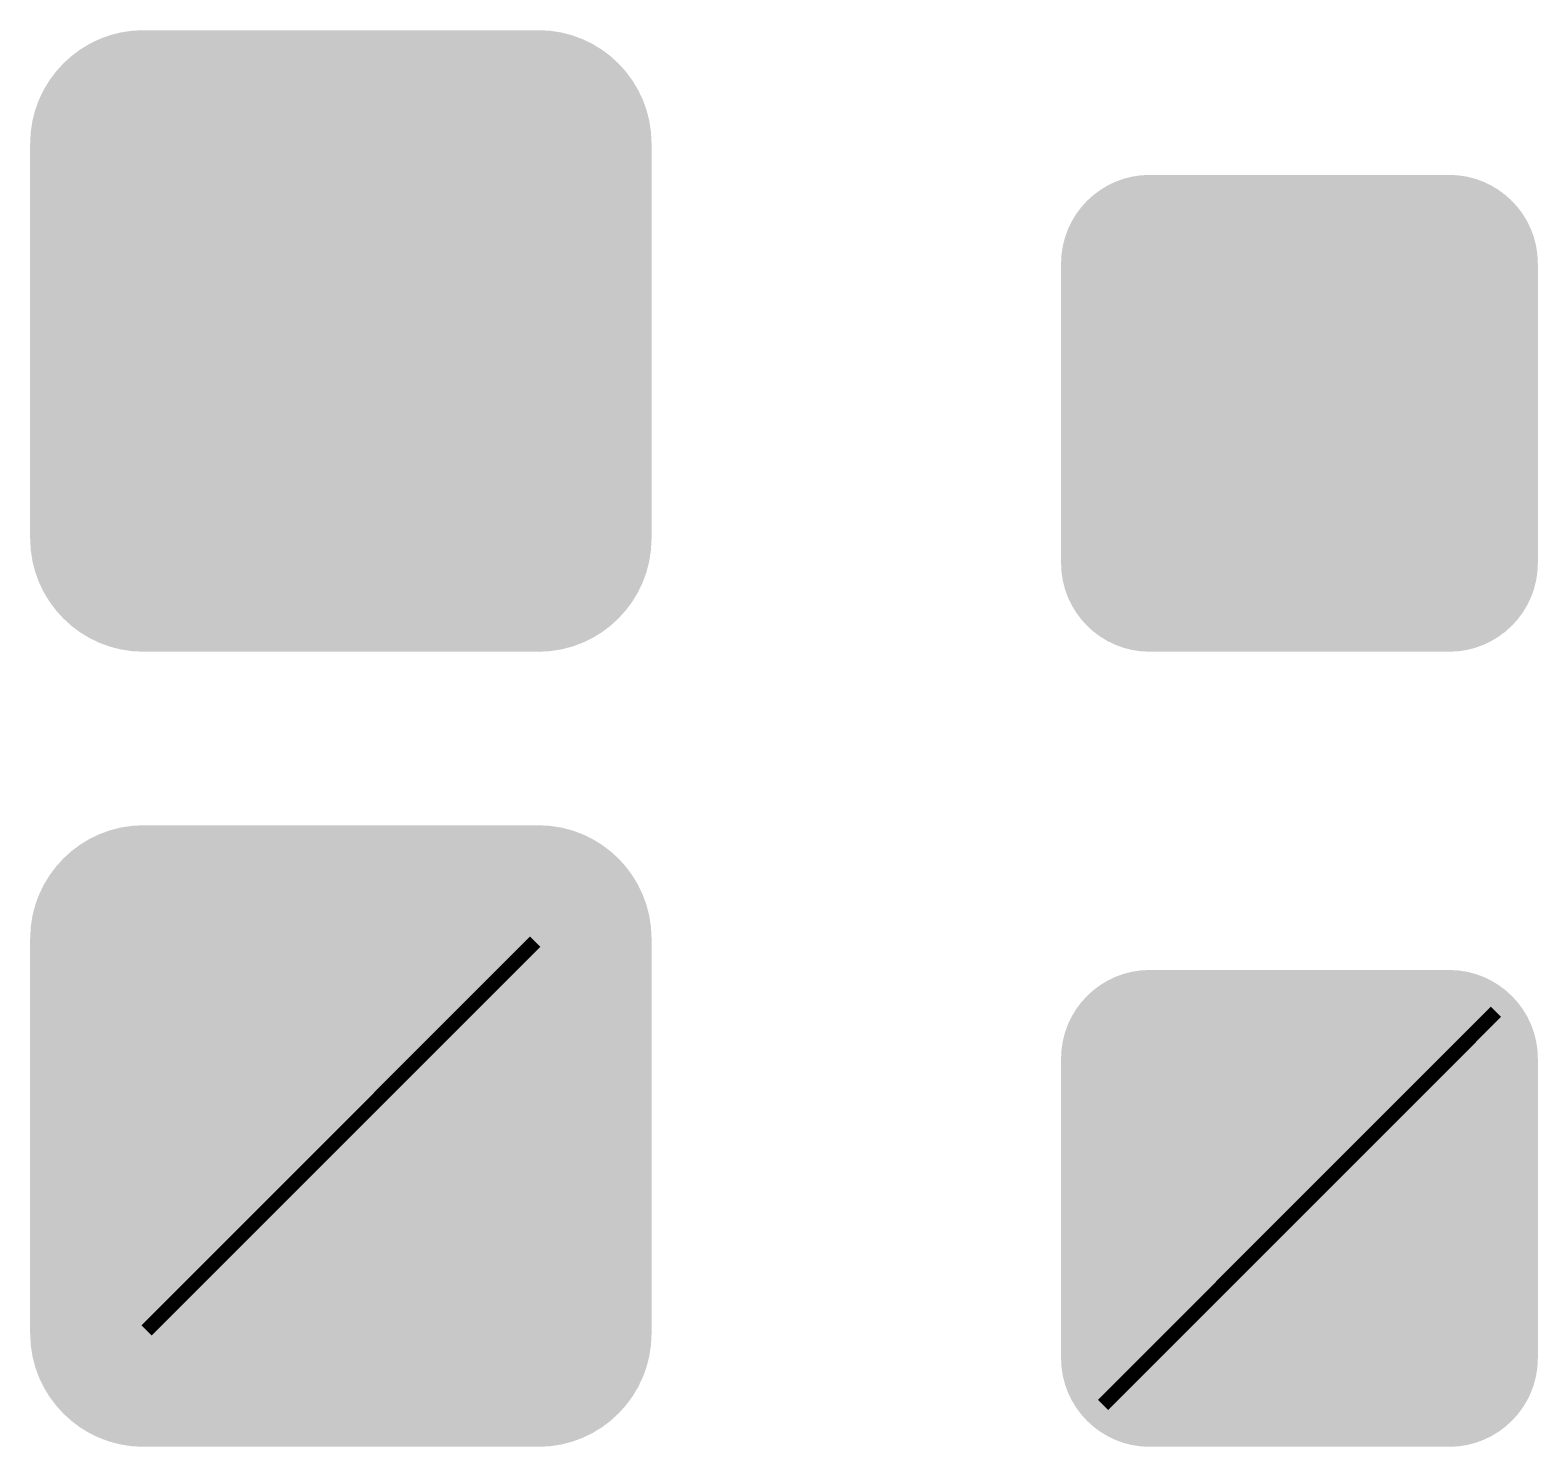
# Model space of a CAD drawing. Header units: millimetres. Extents: x 5277 to 6029, y 2052 to 2709.
# Drawn here: x 5526.73 to 5547.6, y 2667.63 to 2687.23 of the extents above; entities that cross this region are included whole.
import ezdxf

# ---------------------------------------------------------------- set-up
doc = ezdxf.new("R2010")
doc.units = ezdxf.units.MM
doc.layers.add('AuthorityService', color=7, linetype='CONTINUOUS', true_color=0x000000)
doc.layers.add('Public', color=7, linetype='CONTINUOUS', true_color=0x000000)

# ---------------------------------------------------------------- blocks, each defined once
blk = doc.blocks.new('602010801_рек_фз')
at = {"layer": 'AuthorityService', "linetype": 'Continuous'}
h = blk.add_hatch(color=256, dxfattribs=at)
edge = h.paths.add_edge_path()
edge.add_spline(control_points=[(-0.266, -0.339), (-0.266, 0.523), (0.438, 1.227), (1.3, 1.227)], knot_values=[-1, -1, -1, -1, 0, 0, 0, 0], degree=3, periodic=0)
edge.add_line((1.3, 1.227), (6.769, 1.227))
edge.add_spline(control_points=[(6.769, 1.227), (7.632, 1.227), (8.333, 0.523), (8.333, -0.339)], knot_values=[-1, -1, -1, -1, 0, 0, 0, 0], degree=3, periodic=0)
edge.add_line((8.333, -0.339), (8.333, -5.806))
edge.add_spline(control_points=[(8.333, -5.806), (8.333, -6.669), (7.632, -7.372), (6.769, -7.372)], knot_values=[-1, -1, -1, -1, 0, 0, 0, 0], degree=3, periodic=0)
edge.add_line((6.769, -7.372), (1.3, -7.372))
edge.add_spline(control_points=[(1.3, -7.372), (0.438, -7.372), (-0.266, -6.669), (-0.266, -5.806)], knot_values=[-1, -1, -1, -1, 0, 0, 0, 0], degree=3, periodic=0)
edge.add_line((-0.266, -5.806), (-0.266, -0.339))
edge = h.paths.add_edge_path(flags=16)
edge.add_spline(control_points=[(0.047, -5.806), (0.047, -6.5), (0.606, -7.059), (1.3, -7.059)], knot_values=[-1, -1, -1, -1, 0, 0, 0, 0], degree=3, periodic=0)
edge.add_line((1.3, -7.059), (6.769, -7.059))
edge.add_spline(control_points=[(6.769, -7.059), (7.463, -7.059), (8.022, -6.5), (8.022, -5.806)], knot_values=[-1, -1, -1, -1, 0, 0, 0, 0], degree=3, periodic=0)
edge.add_line((8.022, -5.806), (8.022, -0.339))
edge.add_spline(control_points=[(8.022, -0.339), (8.022, 0.355), (7.463, 0.914), (6.769, 0.914)], knot_values=[-1, -1, -1, -1, 0, 0, 0, 0], degree=3, periodic=0)
edge.add_line((6.769, 0.914), (1.3, 0.914))
edge.add_spline(control_points=[(1.3, 0.914), (0.606, 0.914), (0.047, 0.355), (0.047, -0.339)], knot_values=[-1, -1, -1, -1, 0, 0, 0, 0], degree=3, periodic=0)
edge.add_line((0.047, -0.339), (0.047, -5.806))
at = {"layer": 'AuthorityService', "linetype": 'Continuous', "true_color": 0xffff00}
h = blk.add_hatch(color=2, dxfattribs=at)
edge = h.paths.add_edge_path()
edge.add_spline(control_points=[(0.047, -5.806), (0.047, -6.5), (0.606, -7.059), (1.3, -7.059)], knot_values=[-1, -1, -1, -1, 0, 0, 0, 0], degree=3, periodic=0)
edge.add_line((1.3, -7.059), (6.769, -7.059))
edge.add_spline(control_points=[(6.769, -7.059), (7.463, -7.059), (8.022, -6.5), (8.022, -5.806)], knot_values=[-1, -1, -1, -1, 0, 0, 0, 0], degree=3, periodic=0)
edge.add_line((8.022, -5.806), (8.022, -0.339))
edge.add_spline(control_points=[(8.022, -0.339), (8.022, 0.355), (7.463, 0.914), (6.769, 0.914)], knot_values=[-1, -1, -1, -1, 0, 0, 0, 0], degree=3, periodic=0)
edge.add_line((6.769, 0.914), (1.3, 0.914))
edge.add_spline(control_points=[(1.3, 0.914), (0.606, 0.914), (0.047, 0.355), (0.047, -0.339)], knot_values=[-1, -1, -1, -1, 0, 0, 0, 0], degree=3, periodic=0)
edge.add_line((0.047, -0.339), (0.047, -5.806))
at = {"layer": 'AuthorityService', "linetype": 'Continuous'}
h = blk.add_hatch(color=256, dxfattribs=at)
edge = h.paths.add_edge_path()
edge.add_line((0.252, -0.679), (0.252, -5.464))
edge.add_spline(control_points=[(0.252, -5.464), (0.252, -6.23), (0.877, -6.854), (1.642, -6.854)], knot_values=[0, 0, 0, 0, 1, 1, 1, 1], degree=3, periodic=0)
edge.add_line((1.642, -6.854), (6.427, -6.854))
edge.add_spline(control_points=[(6.427, -6.854), (7.193, -6.854), (7.815, -6.23), (7.815, -5.464)], knot_values=[0, 0, 0, 0, 1, 1, 1, 1], degree=3, periodic=0)
edge.add_line((7.815, -5.464), (7.815, -0.679))
edge.add_spline(control_points=[(7.815, -0.679), (7.815, 0.086), (7.193, 0.709), (6.427, 0.709)], knot_values=[0, 0, 0, 0, 1, 1, 1, 1], degree=3, periodic=0)
edge.add_line((6.427, 0.709), (1.642, 0.709))
edge.add_spline(control_points=[(1.642, 0.709), (0.877, 0.709), (0.252, 0.086), (0.252, -0.679)], knot_values=[0, 0, 0, 0, 1, 1, 1, 1], degree=3, periodic=0)
edge = h.paths.add_edge_path(flags=16)
edge.add_line((0.565, -0.679), (0.565, -5.464))
edge.add_spline(control_points=[(0.565, -5.464), (0.565, -6.06), (1.046, -6.541), (1.642, -6.541)], knot_values=[-1, -1, -1, -1, 0, 0, 0, 0], degree=3, periodic=0)
edge.add_line((1.642, -6.541), (6.427, -6.541))
edge.add_spline(control_points=[(6.427, -6.541), (7.024, -6.541), (7.502, -6.06), (7.502, -5.464)], knot_values=[-1, -1, -1, -1, 0, 0, 0, 0], degree=3, periodic=0)
edge.add_line((7.502, -5.464), (7.502, -0.679))
edge.add_spline(control_points=[(7.502, -0.679), (7.502, -0.083), (7.024, 0.396), (6.427, 0.396)], knot_values=[-1, -1, -1, -1, 0, 0, 0, 0], degree=3, periodic=0)
edge.add_line((6.427, 0.396), (1.642, 0.396))
edge.add_spline(control_points=[(1.642, 0.396), (1.046, 0.396), (0.565, -0.083), (0.565, -0.679)], knot_values=[-1, -1, -1, -1, 0, 0, 0, 0], degree=3, periodic=0)
h = blk.add_hatch(color=256, dxfattribs=at)
edge = h.paths.add_edge_path()
edge.add_line((0.77, -1.021), (0.77, -5.124))
edge.add_spline(control_points=[(0.77, -5.124), (0.77, -5.792), (1.314, -6.336), (1.982, -6.336)], knot_values=[0, 0, 0, 0, 1, 1, 1, 1], degree=3, periodic=0)
edge.add_line((1.982, -6.336), (6.085, -6.336))
edge.add_spline(control_points=[(6.085, -6.336), (6.753, -6.336), (7.297, -5.792), (7.297, -5.124)], knot_values=[0, 0, 0, 0, 1, 1, 1, 1], degree=3, periodic=0)
edge.add_line((7.297, -5.124), (7.297, -1.021))
edge.add_spline(control_points=[(7.297, -1.021), (7.297, -0.353), (6.753, 0.191), (6.085, 0.191)], knot_values=[0, 0, 0, 0, 1, 1, 1, 1], degree=3, periodic=0)
edge.add_line((6.085, 0.191), (1.982, 0.191))
edge.add_spline(control_points=[(1.982, 0.191), (1.314, 0.191), (0.77, -0.353), (0.77, -1.021)], knot_values=[0, 0, 0, 0, 1, 1, 1, 1], degree=3, periodic=0)
edge = h.paths.add_edge_path(flags=16)
edge.add_line((1.081, -1.021), (1.081, -5.124))
edge.add_spline(control_points=[(1.081, -5.124), (1.081, -5.624), (1.482, -6.025), (1.982, -6.025)], knot_values=[-1, -1, -1, -1, 0, 0, 0, 0], degree=3, periodic=0)
edge.add_line((1.982, -6.025), (6.085, -6.025))
edge.add_spline(control_points=[(6.085, -6.025), (6.585, -6.025), (6.986, -5.624), (6.986, -5.124)], knot_values=[-1, -1, -1, -1, 0, 0, 0, 0], degree=3, periodic=0)
edge.add_line((6.986, -5.124), (6.986, -1.021))
edge.add_spline(control_points=[(6.986, -1.021), (6.986, -0.521), (6.585, -0.12), (6.085, -0.12)], knot_values=[-1, -1, -1, -1, 0, 0, 0, 0], degree=3, periodic=0)
edge.add_line((6.085, -0.12), (1.982, -0.12))
edge.add_spline(control_points=[(1.982, -0.12), (1.482, -0.12), (1.081, -0.521), (1.081, -1.021)], knot_values=[-1, -1, -1, -1, 0, 0, 0, 0], degree=3, periodic=0)
h = blk.add_hatch(color=256, dxfattribs=at)
h.paths.add_polyline_path([(3.564, -1.038), (3.675, -1.029), (3.893, -1.019), (4.001, -1.019), (4.109, -1.019), (4.328, -1.029), (4.438, -1.038), (4.812, -1.064), (5.393, -1.155), (5.599, -1.222), (5.618, -1.225), (5.659, -1.241), (5.681, -1.254), (5.922, -1.352), (6.324, -1.625), (6.486, -1.799), (6.515, -1.831), (6.58, -1.927), (6.616, -1.992), (6.652, -2.057), (6.711, -2.17), (6.733, -2.217), (6.778, -2.319), (6.803, -2.801), (5.427, -2.617), (5.427, -2.192), (5.599, -2.192), (5.599, -1.742), (4.984, -1.742), (4.984, -2.547), (5.06, -2.547), (6.315, -4.183), (6.321, -4.195), (6.321, -5.197), (1.681, -5.197), (1.681, -4.195), (1.687, -4.189), (1.687, -4.183), (2.942, -2.547), (3.018, -2.547), (3.018, -1.742), (2.403, -1.742), (2.403, -2.192), (2.575, -2.192), (2.575, -2.617), (1.199, -2.801), (1.224, -2.319), (1.304, -2.132), (1.449, -1.872), (1.516, -1.799), (1.678, -1.625), (2.08, -1.352), (2.321, -1.254), (2.324, -1.254), (2.34, -1.249), (2.353, -1.244), (2.365, -1.239), (2.384, -1.232), (2.391, -1.228), (2.483, -1.197), (2.72, -1.141), (2.866, -1.117), (3.012, -1.094), (3.259, -1.06), (3.361, -1.051)])
h.paths.add_polyline_path([(4.717, -3.105), (4.568, -2.956), (4.21, -2.807), (4.001, -2.807), (3.792, -2.807), (3.434, -2.956), (3.285, -3.105), (3.136, -3.254), (2.987, -3.612), (2.987, -3.821), (2.987, -3.916), (3.022, -4.1), (3.056, -4.189), (3.148, -4.427), (3.491, -4.731), (3.741, -4.797), (3.744, -4.801), (3.755, -4.804), (3.763, -4.804), (3.771, -4.804), (3.782, -4.807), (3.785, -4.81), (3.789, -4.81), (3.798, -4.812), (3.804, -4.813), (3.811, -4.815), (3.82, -4.816), (3.824, -4.816), (3.833, -4.82), (3.862, -4.823), (3.881, -4.823), (3.884, -4.823), (3.892, -4.824), (3.896, -4.826), (3.901, -4.828), (3.909, -4.829), (3.912, -4.829), (4.001, -4.829), (4.09, -4.829), (4.093, -4.829), (4.101, -4.828), (4.106, -4.826), (4.11, -4.824), (4.118, -4.823), (4.121, -4.823), (4.14, -4.823), (4.169, -4.82), (4.179, -4.816), (4.182, -4.816), (4.191, -4.815), (4.198, -4.813), (4.204, -4.812), (4.213, -4.81), (4.217, -4.81), (4.22, -4.807), (4.231, -4.804), (4.239, -4.804), (4.247, -4.804), (4.258, -4.801), (4.261, -4.797), (4.508, -4.731), (4.851, -4.427), (4.946, -4.189), (4.98, -4.094), (5.015, -3.91), (5.015, -3.821), (5.015, -3.612), (4.866, -3.254)], flags=16)
h.paths.add_polyline_path([(3.564, -1.742), (3.564, -2.547), (4.438, -2.547), (4.438, -1.742)], flags=16)
blk = doc.blocks.new('602010801_ликв_фз')
at = {"layer": 'AuthorityService', "linetype": 'Continuous'}
h = blk.add_hatch(color=256, dxfattribs=at)
edge = h.paths.add_edge_path()
edge.add_spline(control_points=[(-0.266, -0.339), (-0.266, 0.523), (0.438, 1.227), (1.3, 1.227)], knot_values=[-1, -1, -1, -1, 0, 0, 0, 0], degree=3, periodic=0)
edge.add_line((1.3, 1.227), (6.769, 1.227))
edge.add_spline(control_points=[(6.769, 1.227), (7.632, 1.227), (8.333, 0.523), (8.333, -0.339)], knot_values=[-1, -1, -1, -1, 0, 0, 0, 0], degree=3, periodic=0)
edge.add_line((8.333, -0.339), (8.333, -5.806))
edge.add_spline(control_points=[(8.333, -5.806), (8.333, -6.669), (7.632, -7.372), (6.769, -7.372)], knot_values=[-1, -1, -1, -1, 0, 0, 0, 0], degree=3, periodic=0)
edge.add_line((6.769, -7.372), (1.3, -7.372))
edge.add_spline(control_points=[(1.3, -7.372), (0.438, -7.372), (-0.266, -6.669), (-0.266, -5.806)], knot_values=[-1, -1, -1, -1, 0, 0, 0, 0], degree=3, periodic=0)
edge.add_line((-0.266, -5.806), (-0.266, -0.339))
edge = h.paths.add_edge_path(flags=16)
edge.add_spline(control_points=[(0.047, -5.806), (0.047, -6.5), (0.606, -7.059), (1.3, -7.059)], knot_values=[-1, -1, -1, -1, 0, 0, 0, 0], degree=3, periodic=0)
edge.add_line((1.3, -7.059), (6.769, -7.059))
edge.add_spline(control_points=[(6.769, -7.059), (7.463, -7.059), (8.022, -6.5), (8.022, -5.806)], knot_values=[-1, -1, -1, -1, 0, 0, 0, 0], degree=3, periodic=0)
edge.add_line((8.022, -5.806), (8.022, -0.339))
edge.add_spline(control_points=[(8.022, -0.339), (8.022, 0.355), (7.463, 0.914), (6.769, 0.914)], knot_values=[-1, -1, -1, -1, 0, 0, 0, 0], degree=3, periodic=0)
edge.add_line((6.769, 0.914), (1.3, 0.914))
edge.add_spline(control_points=[(1.3, 0.914), (0.606, 0.914), (0.047, 0.355), (0.047, -0.339)], knot_values=[-1, -1, -1, -1, 0, 0, 0, 0], degree=3, periodic=0)
edge.add_line((0.047, -0.339), (0.047, -5.806))
at = {"layer": 'AuthorityService', "linetype": 'Continuous', "true_color": 0xffffff}
h = blk.add_hatch(color=7, dxfattribs=at)
edge = h.paths.add_edge_path()
edge.add_spline(control_points=[(0.047, -5.806), (0.047, -6.5), (0.606, -7.059), (1.3, -7.059)], knot_values=[-1, -1, -1, -1, 0, 0, 0, 0], degree=3, periodic=0)
edge.add_line((1.3, -7.059), (6.769, -7.059))
edge.add_spline(control_points=[(6.769, -7.059), (7.463, -7.059), (8.022, -6.5), (8.022, -5.806)], knot_values=[-1, -1, -1, -1, 0, 0, 0, 0], degree=3, periodic=0)
edge.add_line((8.022, -5.806), (8.022, -0.339))
edge.add_spline(control_points=[(8.022, -0.339), (8.022, 0.355), (7.463, 0.914), (6.769, 0.914)], knot_values=[-1, -1, -1, -1, 0, 0, 0, 0], degree=3, periodic=0)
edge.add_line((6.769, 0.914), (1.3, 0.914))
edge.add_spline(control_points=[(1.3, 0.914), (0.606, 0.914), (0.047, 0.355), (0.047, -0.339)], knot_values=[-1, -1, -1, -1, 0, 0, 0, 0], degree=3, periodic=0)
edge.add_line((0.047, -0.339), (0.047, -5.806))
at = {"layer": 'AuthorityService', "linetype": 'Continuous'}
h = blk.add_hatch(color=256, dxfattribs=at)
edge = h.paths.add_edge_path()
edge.add_line((0.252, -0.679), (0.252, -5.464))
edge.add_spline(control_points=[(0.252, -5.464), (0.252, -6.23), (0.877, -6.854), (1.642, -6.854)], knot_values=[0, 0, 0, 0, 1, 1, 1, 1], degree=3, periodic=0)
edge.add_line((1.642, -6.854), (6.427, -6.854))
edge.add_spline(control_points=[(6.427, -6.854), (7.193, -6.854), (7.815, -6.23), (7.815, -5.464)], knot_values=[0, 0, 0, 0, 1, 1, 1, 1], degree=3, periodic=0)
edge.add_line((7.815, -5.464), (7.815, -0.679))
edge.add_spline(control_points=[(7.815, -0.679), (7.815, 0.086), (7.193, 0.709), (6.427, 0.709)], knot_values=[0, 0, 0, 0, 1, 1, 1, 1], degree=3, periodic=0)
edge.add_line((6.427, 0.709), (1.642, 0.709))
edge.add_spline(control_points=[(1.642, 0.709), (0.877, 0.709), (0.252, 0.086), (0.252, -0.679)], knot_values=[0, 0, 0, 0, 1, 1, 1, 1], degree=3, periodic=0)
edge = h.paths.add_edge_path(flags=16)
edge.add_line((0.565, -0.679), (0.565, -5.464))
edge.add_spline(control_points=[(0.565, -5.464), (0.565, -6.06), (1.046, -6.541), (1.642, -6.541)], knot_values=[-1, -1, -1, -1, 0, 0, 0, 0], degree=3, periodic=0)
edge.add_line((1.642, -6.541), (6.427, -6.541))
edge.add_spline(control_points=[(6.427, -6.541), (7.024, -6.541), (7.502, -6.06), (7.502, -5.464)], knot_values=[-1, -1, -1, -1, 0, 0, 0, 0], degree=3, periodic=0)
edge.add_line((7.502, -5.464), (7.502, -0.679))
edge.add_spline(control_points=[(7.502, -0.679), (7.502, -0.083), (7.024, 0.396), (6.427, 0.396)], knot_values=[-1, -1, -1, -1, 0, 0, 0, 0], degree=3, periodic=0)
edge.add_line((6.427, 0.396), (1.642, 0.396))
edge.add_spline(control_points=[(1.642, 0.396), (1.046, 0.396), (0.565, -0.083), (0.565, -0.679)], knot_values=[-1, -1, -1, -1, 0, 0, 0, 0], degree=3, periodic=0)
h = blk.add_hatch(color=256, dxfattribs=at)
edge = h.paths.add_edge_path()
edge.add_line((0.77, -1.021), (0.77, -5.124))
edge.add_spline(control_points=[(0.77, -5.124), (0.77, -5.792), (1.314, -6.336), (1.982, -6.336)], knot_values=[0, 0, 0, 0, 1, 1, 1, 1], degree=3, periodic=0)
edge.add_line((1.982, -6.336), (6.085, -6.336))
edge.add_spline(control_points=[(6.085, -6.336), (6.753, -6.336), (7.297, -5.792), (7.297, -5.124)], knot_values=[0, 0, 0, 0, 1, 1, 1, 1], degree=3, periodic=0)
edge.add_line((7.297, -5.124), (7.297, -1.021))
edge.add_spline(control_points=[(7.297, -1.021), (7.297, -0.353), (6.753, 0.191), (6.085, 0.191)], knot_values=[0, 0, 0, 0, 1, 1, 1, 1], degree=3, periodic=0)
edge.add_line((6.085, 0.191), (1.982, 0.191))
edge.add_spline(control_points=[(1.982, 0.191), (1.314, 0.191), (0.77, -0.353), (0.77, -1.021)], knot_values=[0, 0, 0, 0, 1, 1, 1, 1], degree=3, periodic=0)
edge = h.paths.add_edge_path(flags=16)
edge.add_line((1.081, -1.021), (1.081, -5.124))
edge.add_spline(control_points=[(1.081, -5.124), (1.081, -5.624), (1.482, -6.025), (1.982, -6.025)], knot_values=[-1, -1, -1, -1, 0, 0, 0, 0], degree=3, periodic=0)
edge.add_line((1.982, -6.025), (6.085, -6.025))
edge.add_spline(control_points=[(6.085, -6.025), (6.585, -6.025), (6.986, -5.624), (6.986, -5.124)], knot_values=[-1, -1, -1, -1, 0, 0, 0, 0], degree=3, periodic=0)
edge.add_line((6.986, -5.124), (6.986, -1.021))
edge.add_spline(control_points=[(6.986, -1.021), (6.986, -0.521), (6.585, -0.12), (6.085, -0.12)], knot_values=[-1, -1, -1, -1, 0, 0, 0, 0], degree=3, periodic=0)
edge.add_line((6.085, -0.12), (1.982, -0.12))
edge.add_spline(control_points=[(1.982, -0.12), (1.482, -0.12), (1.081, -0.521), (1.081, -1.021)], knot_values=[-1, -1, -1, -1, 0, 0, 0, 0], degree=3, periodic=0)
h = blk.add_hatch(color=256, dxfattribs=at)
h.paths.add_polyline_path([(3.564, -1.038), (3.675, -1.029), (3.893, -1.019), (4.001, -1.019), (4.109, -1.019), (4.328, -1.029), (4.438, -1.038), (4.812, -1.064), (5.393, -1.155), (5.599, -1.222), (5.618, -1.225), (5.659, -1.241), (5.681, -1.254), (5.922, -1.352), (6.324, -1.625), (6.486, -1.799), (6.515, -1.831), (6.58, -1.927), (6.616, -1.992), (6.652, -2.057), (6.711, -2.17), (6.733, -2.217), (6.778, -2.319), (6.803, -2.801), (5.427, -2.617), (5.427, -2.192), (5.599, -2.192), (5.599, -1.742), (4.984, -1.742), (4.984, -2.547), (5.06, -2.547), (6.315, -4.183), (6.321, -4.195), (6.321, -5.197), (1.681, -5.197), (1.681, -4.195), (1.687, -4.189), (1.687, -4.183), (2.942, -2.547), (3.018, -2.547), (3.018, -1.742), (2.403, -1.742), (2.403, -2.192), (2.575, -2.192), (2.575, -2.617), (1.199, -2.801), (1.224, -2.319), (1.304, -2.132), (1.449, -1.872), (1.516, -1.799), (1.678, -1.625), (2.08, -1.352), (2.321, -1.254), (2.324, -1.254), (2.34, -1.249), (2.353, -1.244), (2.365, -1.239), (2.384, -1.232), (2.391, -1.228), (2.483, -1.197), (2.72, -1.141), (2.866, -1.117), (3.012, -1.094), (3.259, -1.06), (3.361, -1.051)])
h.paths.add_polyline_path([(4.717, -3.105), (4.568, -2.956), (4.21, -2.807), (4.001, -2.807), (3.792, -2.807), (3.434, -2.956), (3.285, -3.105), (3.136, -3.254), (2.987, -3.612), (2.987, -3.821), (2.987, -3.916), (3.022, -4.1), (3.056, -4.189), (3.148, -4.427), (3.491, -4.731), (3.741, -4.797), (3.744, -4.801), (3.755, -4.804), (3.763, -4.804), (3.771, -4.804), (3.782, -4.807), (3.785, -4.81), (3.789, -4.81), (3.798, -4.812), (3.804, -4.813), (3.811, -4.815), (3.82, -4.816), (3.824, -4.816), (3.833, -4.82), (3.862, -4.823), (3.881, -4.823), (3.884, -4.823), (3.892, -4.824), (3.896, -4.826), (3.901, -4.828), (3.909, -4.829), (3.912, -4.829), (4.001, -4.829), (4.09, -4.829), (4.093, -4.829), (4.101, -4.828), (4.106, -4.826), (4.11, -4.824), (4.118, -4.823), (4.121, -4.823), (4.14, -4.823), (4.169, -4.82), (4.179, -4.816), (4.182, -4.816), (4.191, -4.815), (4.198, -4.813), (4.204, -4.812), (4.213, -4.81), (4.217, -4.81), (4.22, -4.807), (4.231, -4.804), (4.239, -4.804), (4.247, -4.804), (4.258, -4.801), (4.261, -4.797), (4.508, -4.731), (4.851, -4.427), (4.946, -4.189), (4.98, -4.094), (5.015, -3.91), (5.015, -3.821), (5.015, -3.612), (4.866, -3.254)], flags=16)
h.paths.add_polyline_path([(3.564, -1.742), (3.564, -2.547), (4.438, -2.547), (4.438, -1.742)], flags=16)
at = {"layer": 'AuthorityService', "color": 1, "linetype": 'Continuous', "true_color": 0xff0000, "const_width": 0.2}
blk.add_lwpolyline([(1.344, -5.762), (6.723, -0.383)], dxfattribs=at)
blk = doc.blocks.new('602010901_рек_мз')
at = {"layer": 'Public', "linetype": 'Continuous'}
h = blk.add_hatch(color=256, dxfattribs=at)
edge = h.paths.add_edge_path()
edge.add_spline(control_points=[(0, 0), (0, 0.675), (0.55, 1.225), (1.225, 1.225)], knot_values=[-1, -1, -1, -1, 0, 0, 0, 0], degree=3, periodic=0)
edge.add_line((1.225, 1.225), (5.372, 1.225))
edge.add_spline(control_points=[(5.372, 1.225), (6.047, 1.225), (6.598, 0.675), (6.598, 0)], knot_values=[-1, -1, -1, -1, 0, 0, 0, 0], degree=3, periodic=0)
edge.add_line((6.598, 0), (6.598, -4.147))
edge.add_spline(control_points=[(6.598, -4.147), (6.598, -4.822), (6.047, -5.372), (5.372, -5.372)], knot_values=[-1, -1, -1, -1, 0, 0, 0, 0], degree=3, periodic=0)
edge.add_line((5.372, -5.372), (1.225, -5.372))
edge.add_spline(control_points=[(1.225, -5.372), (0.55, -5.372), (0, -4.822), (0, -4.147)], knot_values=[-1, -1, -1, -1, 0, 0, 0, 0], degree=3, periodic=0)
edge.add_line((0, -4.147), (0, 0))
edge = h.paths.add_edge_path(flags=16)
edge.add_spline(control_points=[(0.313, -4.147), (0.313, -4.652), (0.72, -5.059), (1.225, -5.059)], knot_values=[-1, -1, -1, -1, 0, 0, 0, 0], degree=3, periodic=0)
edge.add_line((1.225, -5.059), (5.372, -5.059))
edge.add_spline(control_points=[(5.372, -5.059), (5.878, -5.059), (6.285, -4.652), (6.285, -4.147)], knot_values=[-1, -1, -1, -1, 0, 0, 0, 0], degree=3, periodic=0)
edge.add_line((6.285, -4.147), (6.285, 0))
edge.add_spline(control_points=[(6.285, 0), (6.285, 0.505), (5.878, 0.912), (5.372, 0.912)], knot_values=[-1, -1, -1, -1, 0, 0, 0, 0], degree=3, periodic=0)
edge.add_line((5.372, 0.912), (1.225, 0.912))
edge.add_spline(control_points=[(1.225, 0.912), (0.72, 0.912), (0.313, 0.505), (0.313, 0)], knot_values=[-1, -1, -1, -1, 0, 0, 0, 0], degree=3, periodic=0)
edge.add_line((0.313, 0), (0.313, -4.147))
at = {"layer": 'Public', "linetype": 'Continuous', "true_color": 0xffff00}
h = blk.add_hatch(color=2, dxfattribs=at)
edge = h.paths.add_edge_path()
edge.add_line((0.313, 0), (0.313, -4.147))
edge.add_spline(control_points=[(0.313, -4.147), (0.313, -4.652), (0.72, -5.059), (1.225, -5.059)], knot_values=[-1, -1, -1, -1, 0, 0, 0, 0], degree=3, periodic=0)
edge.add_line((1.225, -5.059), (5.372, -5.059))
edge.add_spline(control_points=[(5.372, -5.059), (5.878, -5.059), (6.285, -4.652), (6.285, -4.147)], knot_values=[-1, -1, -1, -1, 0, 0, 0, 0], degree=3, periodic=0)
edge.add_line((6.285, -4.147), (6.285, 0))
edge.add_spline(control_points=[(6.285, 0), (6.285, 0.505), (5.878, 0.912), (5.372, 0.912)], knot_values=[-1, -1, -1, -1, 0, 0, 0, 0], degree=3, periodic=0)
edge.add_line((5.372, 0.912), (1.225, 0.912))
edge.add_spline(control_points=[(1.225, 0.912), (0.72, 0.912), (0.313, 0.505), (0.313, 0)], knot_values=[-1, -1, -1, -1, 0, 0, 0, 0], degree=3, periodic=0)
at = {"layer": 'Public', "linetype": 'Continuous'}
h = blk.add_hatch(color=256, dxfattribs=at)
h.paths.add_polyline_path([(2.14, -1.523), (2.18, -1.621), (2.266, -1.747), (2.31, -1.775), (2.579, -1.946), (3.348, -2.328), (3.848, -2.54), (3.864, -2.548), (3.897, -2.556), (3.913, -2.556), (3.998, -2.54), (4.084, -2.524), (1.7, -4.785)])
h.paths.add_polyline_path([(3.352, -2.499), (3.344, -2.499), (2.465, -2.524), (2.412, -2.524), (2.359, -2.576), (2.359, -2.629), (2.359, -2.654), (2.359, -2.674), (2.378, -2.711), (2.396, -2.727), (2.414, -2.743), (2.453, -2.76), (2.473, -2.76), (3.352, -2.735), (3.4, -2.735), (3.449, -2.682), (3.449, -2.629), (3.449, -2.605), (3.449, -2.552), (3.4, -2.499)], flags=16)
h.paths.add_polyline_path([(2.969, -3.012), (2.359, -3.036), (2.306, -3.036), (2.254, -3.089), (2.254, -3.142), (2.254, -3.166), (2.254, -3.219), (2.306, -3.272), (2.359, -3.272), (2.367, -3.272), (2.969, -3.248), (3.022, -3.248), (3.075, -3.195), (3.075, -3.142), (3.075, -3.117), (3.075, -3.065), (3.022, -3.012)], flags=16)
h.paths.add_polyline_path([(2.449, -3.483), (2.441, -3.492), (2.262, -3.5), (2.209, -3.508), (2.156, -3.565), (2.156, -3.614), (2.156, -3.638), (2.156, -3.687), (2.205, -3.736), (2.254, -3.736), (2.262, -3.736), (2.441, -3.719), (2.493, -3.711), (2.546, -3.658), (2.546, -3.614), (2.546, -3.606), (2.546, -3.589), (2.546, -3.536), (2.498, -3.483)], flags=16)
h.paths.add_polyline_path([(2.977, -0.018), (3.087, -0.018), (3.307, -0.079), (3.417, -0.14), (3.453, -0.16), (3.527, -0.217), (3.563, -0.254), (3.584, -0.274), (3.632, -0.337), (3.661, -0.38), (3.689, -0.423), (3.734, -0.498), (3.75, -0.531), (3.791, -0.596), (3.661, -0.636), (3.482, -0.722), (3.433, -0.767), (3.348, -0.836), (3.25, -0.982), (3.238, -1.059), (3.238, -1.1), (3.238, -1.169), (3.274, -1.255), (3.311, -1.271), (3.319, -1.271), (3.335, -1.271), (3.344, -1.271), (3.352, -1.271), (3.36, -1.271), (3.368, -1.271), (3.372, -1.271), (3.376, -1.269), (3.376, -1.267), (3.376, -1.265), (3.38, -1.263), (3.384, -1.263), (3.388, -1.263), (3.392, -1.259), (3.392, -1.255), (3.4, -1.255), (3.405, -1.255), (3.409, -1.255), (3.413, -1.255), (3.417, -1.255), (3.425, -1.246), (3.429, -1.242), (3.433, -1.238), (3.441, -1.238), (3.457, -1.23), (3.478, -1.218), (3.482, -1.214), (3.486, -1.206), (3.49, -1.198), (3.498, -1.198), (3.506, -1.19), (3.531, -1.141), (3.571, -1.072), (3.588, -1.051), (3.588, -1.047), (3.592, -1.039), (3.596, -1.035), (3.6, -1.031), (3.604, -1.023), (3.604, -1.019), (3.612, -1.019), (3.612, -1.015), (3.614, -1.011), (3.616, -1.011), (3.618, -1.011), (3.62, -1.006), (3.62, -1.002), (3.64, -0.982), (3.661, -0.962), (3.701, -0.917), (3.787, -0.848), (3.832, -0.823), (3.925, -0.771), (4.12, -0.718), (4.222, -0.718), (4.385, -0.718), (4.665, -0.836), (4.783, -0.954), (4.901, -1.072), (5.019, -1.352), (5.019, -1.515), (5.019, -1.678), (4.903, -1.956), (4.787, -2.072), (4.672, -2.188), (4.389, -2.304), (4.222, -2.304), (4.112, -2.304), (3.909, -2.247), (3.815, -2.19), (2.75, -1.702), (2.677, -1.682), (2.554, -1.629), (2.506, -1.596), (2.315, -1.466), (2.123, -1.108), (2.123, -0.88), (2.123, -0.701), (2.249, -0.396), (2.376, -0.27), (2.502, -0.144), (2.803, -0.018)])
h.paths.add_polyline_path([(4.312, -1.116), (4.283, -1.116), (4.238, -1.133), (4.222, -1.149), (4.214, -1.157), (4.206, -1.177), (4.206, -1.19), (4.206, -1.21), (4.255, -1.277), (4.303, -1.324), (4.352, -1.371), (4.409, -1.442), (4.417, -1.466), (4.421, -1.474), (4.425, -1.495), (4.425, -1.507), (4.425, -1.527), (4.417, -1.584), (4.409, -1.621), (4.401, -1.657), (4.393, -1.71), (4.393, -1.726), (4.393, -1.759), (4.417, -1.796), (4.442, -1.8), (4.458, -1.8), (4.503, -1.8), (4.574, -1.749), (4.6, -1.698), (4.627, -1.647), (4.653, -1.535), (4.653, -1.474), (4.653, -1.434), (4.641, -1.368), (4.629, -1.344), (4.613, -1.303), (4.545, -1.226), (4.495, -1.19), (4.444, -1.153), (4.352, -1.116)], flags=16)
h.paths.add_polyline_path([(4.084, 0.576), (4.255, 0.576), (4.547, 0.454), (4.669, 0.332), (4.792, 0.21), (4.914, -0.083), (4.914, -0.254), (4.914, -0.376), (4.844, -0.6), (4.775, -0.701), (4.665, -0.583), (4.385, -0.466), (4.214, -0.466), (4.149, -0.466), (4.035, -0.482), (3.986, -0.498), (3.972, -0.474), (3.958, -0.449), (3.943, -0.425), (3.915, -0.378), (3.901, -0.356), (3.887, -0.333), (3.852, -0.283), (3.832, -0.254), (3.811, -0.226), (3.775, -0.181), (3.758, -0.165), (3.734, -0.14), (3.697, -0.108), (3.685, -0.099), (3.681, -0.095), (3.653, -0.075), (3.628, -0.059), (3.624, -0.059), (3.62, -0.055), (3.62, -0.051), (3.604, -0.043), (3.6, -0.038), (3.592, -0.034), (3.588, -0.034), (3.535, -0.002), (3.4, 0.043), (3.319, 0.055), (3.368, 0.173), (3.52, 0.362), (3.624, 0.433), (3.728, 0.505), (3.958, 0.576)])
h.paths.add_polyline_path([(4.246, 0.283), (4.214, 0.283), (4.19, 0.279), (4.165, 0.23), (4.165, 0.185), (4.165, 0.177), (4.165, 0.149), (4.2, 0.079), (4.234, 0.039), (4.269, -0.002), (4.312, -0.063), (4.32, -0.083), (4.32, -0.116), (4.32, -0.148), (4.32, -0.16), (4.318, -0.199), (4.316, -0.226), (4.314, -0.252), (4.312, -0.287), (4.312, -0.295), (4.312, -0.335), (4.34, -0.38), (4.369, -0.384), (4.393, -0.384), (4.47, -0.384), (4.547, -0.238), (4.547, -0.091), (4.547, -0.087), (4.545, -0.071), (4.543, -0.059), (4.541, -0.047), (4.539, -0.026), (4.539, -0.018), (4.531, 0.039), (4.478, 0.143), (4.434, 0.189), (4.389, 0.236), (4.295, 0.283)], flags=16)
blk = doc.blocks.new('602010901_ликв_мз')
at = {"layer": 'Public', "linetype": 'Continuous'}
h = blk.add_hatch(color=256, dxfattribs=at)
edge = h.paths.add_edge_path()
edge.add_spline(control_points=[(0, 0), (0, 0.675), (0.55, 1.225), (1.225, 1.225)], knot_values=[-1, -1, -1, -1, 0, 0, 0, 0], degree=3, periodic=0)
edge.add_line((1.225, 1.225), (5.372, 1.225))
edge.add_spline(control_points=[(5.372, 1.225), (6.047, 1.225), (6.598, 0.675), (6.598, 0)], knot_values=[-1, -1, -1, -1, 0, 0, 0, 0], degree=3, periodic=0)
edge.add_line((6.598, 0), (6.598, -4.147))
edge.add_spline(control_points=[(6.598, -4.147), (6.598, -4.822), (6.047, -5.372), (5.372, -5.372)], knot_values=[-1, -1, -1, -1, 0, 0, 0, 0], degree=3, periodic=0)
edge.add_line((5.372, -5.372), (1.225, -5.372))
edge.add_spline(control_points=[(1.225, -5.372), (0.55, -5.372), (0, -4.822), (0, -4.147)], knot_values=[-1, -1, -1, -1, 0, 0, 0, 0], degree=3, periodic=0)
edge.add_line((0, -4.147), (0, 0))
edge = h.paths.add_edge_path(flags=16)
edge.add_spline(control_points=[(0.313, -4.147), (0.313, -4.652), (0.72, -5.059), (1.225, -5.059)], knot_values=[-1, -1, -1, -1, 0, 0, 0, 0], degree=3, periodic=0)
edge.add_line((1.225, -5.059), (5.372, -5.059))
edge.add_spline(control_points=[(5.372, -5.059), (5.878, -5.059), (6.285, -4.652), (6.285, -4.147)], knot_values=[-1, -1, -1, -1, 0, 0, 0, 0], degree=3, periodic=0)
edge.add_line((6.285, -4.147), (6.285, 0))
edge.add_spline(control_points=[(6.285, 0), (6.285, 0.505), (5.878, 0.912), (5.372, 0.912)], knot_values=[-1, -1, -1, -1, 0, 0, 0, 0], degree=3, periodic=0)
edge.add_line((5.372, 0.912), (1.225, 0.912))
edge.add_spline(control_points=[(1.225, 0.912), (0.72, 0.912), (0.313, 0.505), (0.313, 0)], knot_values=[-1, -1, -1, -1, 0, 0, 0, 0], degree=3, periodic=0)
edge.add_line((0.313, 0), (0.313, -4.147))
at = {"layer": 'Public', "linetype": 'Continuous', "true_color": 0xffffff}
h = blk.add_hatch(color=7, dxfattribs=at)
edge = h.paths.add_edge_path()
edge.add_line((0.313, 0), (0.313, -4.147))
edge.add_spline(control_points=[(0.313, -4.147), (0.313, -4.652), (0.72, -5.059), (1.225, -5.059)], knot_values=[-1, -1, -1, -1, 0, 0, 0, 0], degree=3, periodic=0)
edge.add_line((1.225, -5.059), (5.372, -5.059))
edge.add_spline(control_points=[(5.372, -5.059), (5.878, -5.059), (6.285, -4.652), (6.285, -4.147)], knot_values=[-1, -1, -1, -1, 0, 0, 0, 0], degree=3, periodic=0)
edge.add_line((6.285, -4.147), (6.285, 0))
edge.add_spline(control_points=[(6.285, 0), (6.285, 0.505), (5.878, 0.912), (5.372, 0.912)], knot_values=[-1, -1, -1, -1, 0, 0, 0, 0], degree=3, periodic=0)
edge.add_line((5.372, 0.912), (1.225, 0.912))
edge.add_spline(control_points=[(1.225, 0.912), (0.72, 0.912), (0.313, 0.505), (0.313, 0)], knot_values=[-1, -1, -1, -1, 0, 0, 0, 0], degree=3, periodic=0)
at = {"layer": 'Public', "linetype": 'Continuous'}
h = blk.add_hatch(color=256, dxfattribs=at)
h.paths.add_polyline_path([(2.14, -1.523), (2.18, -1.621), (2.266, -1.747), (2.31, -1.775), (2.579, -1.946), (3.348, -2.328), (3.848, -2.54), (3.864, -2.548), (3.897, -2.556), (3.913, -2.556), (3.998, -2.54), (4.084, -2.524), (1.7, -4.785)])
h.paths.add_polyline_path([(3.352, -2.499), (3.344, -2.499), (2.465, -2.524), (2.412, -2.524), (2.359, -2.576), (2.359, -2.629), (2.359, -2.654), (2.359, -2.674), (2.378, -2.711), (2.396, -2.727), (2.414, -2.743), (2.453, -2.76), (2.473, -2.76), (3.352, -2.735), (3.4, -2.735), (3.449, -2.682), (3.449, -2.629), (3.449, -2.605), (3.449, -2.552), (3.4, -2.499)], flags=16)
h.paths.add_polyline_path([(2.969, -3.012), (2.359, -3.036), (2.306, -3.036), (2.254, -3.089), (2.254, -3.142), (2.254, -3.166), (2.254, -3.219), (2.306, -3.272), (2.359, -3.272), (2.367, -3.272), (2.969, -3.248), (3.022, -3.248), (3.075, -3.195), (3.075, -3.142), (3.075, -3.117), (3.075, -3.065), (3.022, -3.012)], flags=16)
h.paths.add_polyline_path([(2.449, -3.483), (2.441, -3.492), (2.262, -3.5), (2.209, -3.508), (2.156, -3.565), (2.156, -3.614), (2.156, -3.638), (2.156, -3.687), (2.205, -3.736), (2.254, -3.736), (2.262, -3.736), (2.441, -3.719), (2.493, -3.711), (2.546, -3.658), (2.546, -3.614), (2.546, -3.606), (2.546, -3.589), (2.546, -3.536), (2.498, -3.483)], flags=16)
h.paths.add_polyline_path([(2.977, -0.018), (3.087, -0.018), (3.307, -0.079), (3.417, -0.14), (3.453, -0.16), (3.527, -0.217), (3.563, -0.254), (3.584, -0.274), (3.632, -0.337), (3.661, -0.38), (3.689, -0.423), (3.734, -0.498), (3.75, -0.531), (3.791, -0.596), (3.661, -0.636), (3.482, -0.722), (3.433, -0.767), (3.348, -0.836), (3.25, -0.982), (3.238, -1.059), (3.238, -1.1), (3.238, -1.169), (3.274, -1.255), (3.311, -1.271), (3.319, -1.271), (3.335, -1.271), (3.344, -1.271), (3.352, -1.271), (3.36, -1.271), (3.368, -1.271), (3.372, -1.271), (3.376, -1.269), (3.376, -1.267), (3.376, -1.265), (3.38, -1.263), (3.384, -1.263), (3.388, -1.263), (3.392, -1.259), (3.392, -1.255), (3.4, -1.255), (3.405, -1.255), (3.409, -1.255), (3.413, -1.255), (3.417, -1.255), (3.425, -1.246), (3.429, -1.242), (3.433, -1.238), (3.441, -1.238), (3.457, -1.23), (3.478, -1.218), (3.482, -1.214), (3.486, -1.206), (3.49, -1.198), (3.498, -1.198), (3.506, -1.19), (3.531, -1.141), (3.571, -1.072), (3.588, -1.051), (3.588, -1.047), (3.592, -1.039), (3.596, -1.035), (3.6, -1.031), (3.604, -1.023), (3.604, -1.019), (3.612, -1.019), (3.612, -1.015), (3.614, -1.011), (3.616, -1.011), (3.618, -1.011), (3.62, -1.006), (3.62, -1.002), (3.64, -0.982), (3.661, -0.962), (3.701, -0.917), (3.787, -0.848), (3.832, -0.823), (3.925, -0.771), (4.12, -0.718), (4.222, -0.718), (4.385, -0.718), (4.665, -0.836), (4.783, -0.954), (4.901, -1.072), (5.019, -1.352), (5.019, -1.515), (5.019, -1.678), (4.903, -1.956), (4.787, -2.072), (4.672, -2.188), (4.389, -2.304), (4.222, -2.304), (4.112, -2.304), (3.909, -2.247), (3.815, -2.19), (2.75, -1.702), (2.677, -1.682), (2.554, -1.629), (2.506, -1.596), (2.315, -1.466), (2.123, -1.108), (2.123, -0.88), (2.123, -0.701), (2.249, -0.396), (2.376, -0.27), (2.502, -0.144), (2.803, -0.018)])
h.paths.add_polyline_path([(4.312, -1.116), (4.283, -1.116), (4.238, -1.133), (4.222, -1.149), (4.214, -1.157), (4.206, -1.177), (4.206, -1.19), (4.206, -1.21), (4.255, -1.277), (4.303, -1.324), (4.352, -1.371), (4.409, -1.442), (4.417, -1.466), (4.421, -1.474), (4.425, -1.495), (4.425, -1.507), (4.425, -1.527), (4.417, -1.584), (4.409, -1.621), (4.401, -1.657), (4.393, -1.71), (4.393, -1.726), (4.393, -1.759), (4.417, -1.796), (4.442, -1.8), (4.458, -1.8), (4.503, -1.8), (4.574, -1.749), (4.6, -1.698), (4.627, -1.647), (4.653, -1.535), (4.653, -1.474), (4.653, -1.434), (4.641, -1.368), (4.629, -1.344), (4.613, -1.303), (4.545, -1.226), (4.495, -1.19), (4.444, -1.153), (4.352, -1.116)], flags=16)
h.paths.add_polyline_path([(4.084, 0.576), (4.255, 0.576), (4.547, 0.454), (4.669, 0.332), (4.792, 0.21), (4.914, -0.083), (4.914, -0.254), (4.914, -0.376), (4.844, -0.6), (4.775, -0.701), (4.665, -0.583), (4.385, -0.466), (4.214, -0.466), (4.149, -0.466), (4.035, -0.482), (3.986, -0.498), (3.972, -0.474), (3.958, -0.449), (3.943, -0.425), (3.915, -0.378), (3.901, -0.356), (3.887, -0.333), (3.852, -0.283), (3.832, -0.254), (3.811, -0.226), (3.775, -0.181), (3.758, -0.165), (3.734, -0.14), (3.697, -0.108), (3.685, -0.099), (3.681, -0.095), (3.653, -0.075), (3.628, -0.059), (3.624, -0.059), (3.62, -0.055), (3.62, -0.051), (3.604, -0.043), (3.6, -0.038), (3.592, -0.034), (3.588, -0.034), (3.535, -0.002), (3.4, 0.043), (3.319, 0.055), (3.368, 0.173), (3.52, 0.362), (3.624, 0.433), (3.728, 0.505), (3.958, 0.576)])
h.paths.add_polyline_path([(4.246, 0.283), (4.214, 0.283), (4.19, 0.279), (4.165, 0.23), (4.165, 0.185), (4.165, 0.177), (4.165, 0.149), (4.2, 0.079), (4.234, 0.039), (4.269, -0.002), (4.312, -0.063), (4.32, -0.083), (4.32, -0.116), (4.32, -0.148), (4.32, -0.16), (4.318, -0.199), (4.316, -0.226), (4.314, -0.252), (4.312, -0.287), (4.312, -0.295), (4.312, -0.335), (4.34, -0.38), (4.369, -0.384), (4.393, -0.384), (4.47, -0.384), (4.547, -0.238), (4.547, -0.091), (4.547, -0.087), (4.545, -0.071), (4.543, -0.059), (4.541, -0.047), (4.539, -0.026), (4.539, -0.018), (4.531, 0.039), (4.478, 0.143), (4.434, 0.189), (4.389, 0.236), (4.295, 0.283)], flags=16)
at = {"layer": 'Public', "color": 1, "linetype": 'Continuous', "true_color": 0xff0000, "const_width": 0.2}
blk.add_lwpolyline([(0.58, -4.793), (6.018, 0.646)], dxfattribs=at)

msp = doc.modelspace()

# ---------------------------------------------------------------- block references
at = {"layer": 'AuthorityService', "linetype": 'Continuous'}
for name, p in [('602010801_рек_фз', (5527, 2686)), ('602010801_ликв_фз', (5527, 2675))]:
    msp.add_blockref(name, p, dxfattribs=at)
at = {"layer": 'Public', "linetype": 'Continuous'}
for name, p in [('602010901_рек_мз', (5541, 2684)), ('602010901_ликв_мз', (5541, 2673))]:
    msp.add_blockref(name, p, dxfattribs=at)

doc.saveas('drawing.dxf')
